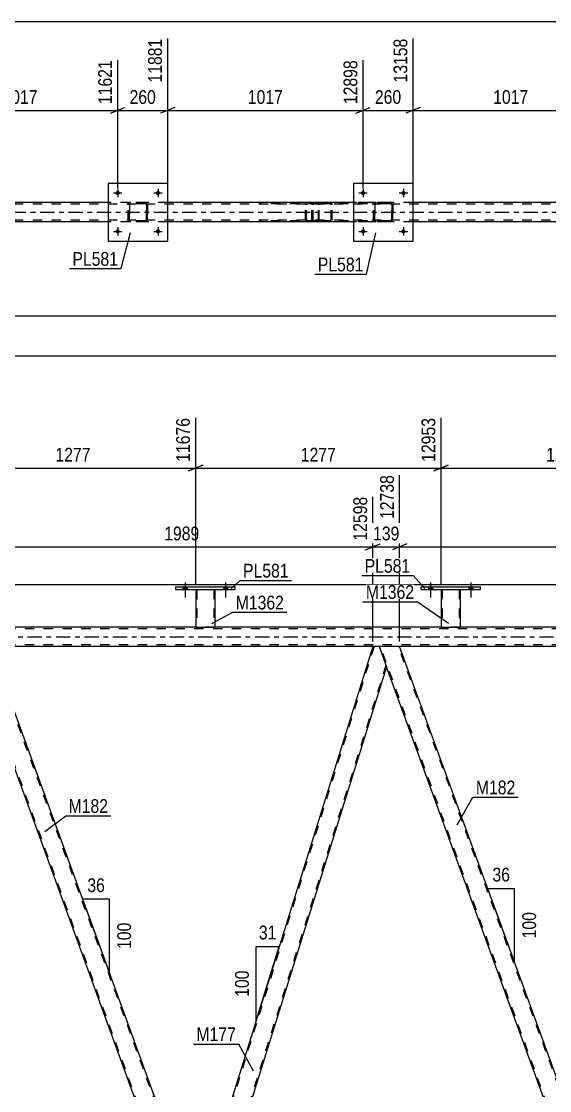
# Model space of a CAD drawing. Header units: millimetres. Extents: x 0 to 1775, y 0 to 560.
# Drawn here: x 1484.5 to 1594.5, y 332.3 to 555 of the extents above; entities that cross this region are included whole.
import ezdxf

# ---------------------------------------------------------------- set-up
doc = ezdxf.new("R2010")
doc.units = ezdxf.units.MM
doc.linetypes.add('DXK_LINE_DOT2', pattern=[3.9198, 1.9599, -1.9599])
doc.linetypes.add('DXK_LINE_DOT3', pattern=[5.9187, 2.979, -0.9799, 0.9799, -0.9799])
doc.styles.add('Arial Narrow', font='ARIALN.TTF', dxfattribs={"height": 0.2})

# ---------------------------------------------------------------- blocks, each defined once
blk = doc.blocks.new('Part-814185252-2605 - 2589')
at = {"color": 7, "linetype": 'DXK_LINE_DOT2'}
for p, q in [((1688.77, 516.96), (1085.95, 516.96)), ((1514.99, 517.28), (1502.59, 517.28)), ((1566.07, 517.28), (1553.67, 517.28)), ((1688.77, 513.6), (1085.95, 513.6)), ((1514.99, 513.28), (1502.59, 513.28)), ((1566.07, 513.28), (1553.67, 513.28))]:
    blk.add_line(p, q, dxfattribs=at)
at = {"color": 2, "linetype": 'Continuous'}
for p, q in [((1502.59, 517.28), (1463.91, 517.28)), ((1553.67, 517.28), (1514.99, 517.28)), ((1604.75, 517.28), (1566.07, 517.28)), ((1502.59, 513.28), (1463.91, 513.28)), ((1553.67, 513.28), (1514.99, 513.28)), ((1604.75, 513.28), (1566.07, 513.28))]:
    blk.add_line(p, q, dxfattribs=at)
at = {"color": 7, "linetype": 'DXK_LINE_DOT3'}
blk.add_line((1085.95, 515.28), (1688.77, 515.28), dxfattribs=at)
blk = doc.blocks.new('Part-814185252-2632 - 2589')
at = {"color": 7, "linetype": 'DXK_LINE_DOT2'}
for p, q in [((1545.02, 516.94), (1544.99, 516.8)), ((1544.99, 513.76), (1544.99, 516.8)), ((1545.03, 516.99), (1545.02, 516.94)), ((1545.25, 516.8), (1545.27, 516.9)), ((1545.25, 513.76), (1545.25, 516.8)), ((1545.27, 516.9), (1545.32, 516.97)), ((1545.5, 517.28), (1545.31, 517.25)), ((1545.32, 516.97), (1545.4, 517.03)), ((1545.4, 517.03), (1545.5, 517.04)), ((1560.49, 517.28), (1545.5, 517.28)), ((1560.49, 517.04), (1545.5, 517.04)), ((1548.93, 517.25), (1548.74, 517.28)), ((1548.74, 517.04), (1548.83, 517.03)), ((1548.83, 517.03), (1548.92, 516.97)), ((1548.92, 516.97), (1548.97, 516.9)), ((1548.97, 516.9), (1548.99, 516.8)), ((1548.99, 513.76), (1548.99, 516.8)), ((1549.22, 516.94), (1549.21, 516.99)), ((1549.25, 516.8), (1549.22, 516.94)), ((1549.25, 513.76), (1549.25, 516.8)), ((1544.99, 513.76), (1545.01, 513.7)), ((1545.01, 513.7), (1545.03, 513.58)), ((1545.26, 513.7), (1545.25, 513.76)), ((1545.27, 513.67), (1545.26, 513.7)), ((1545.32, 513.59), (1545.27, 513.67)), ((1545.31, 513.32), (1545.5, 513.28)), ((1545.4, 513.54), (1545.32, 513.59)), ((1545.5, 513.52), (1545.4, 513.54)), ((1560.49, 513.52), (1545.5, 513.52)), ((1560.49, 513.28), (1545.5, 513.28)), ((1548.83, 513.54), (1548.74, 513.52)), ((1548.74, 513.28), (1548.93, 513.32)), ((1548.92, 513.59), (1548.83, 513.54)), ((1548.97, 513.67), (1548.92, 513.59)), ((1548.97, 513.67), (1548.98, 513.7)), ((1548.98, 513.7), (1548.99, 513.76)), ((1549.21, 513.58), (1549.23, 513.7)), ((1549.23, 513.7), (1549.25, 513.76))]:
    blk.add_line(p, q, dxfattribs=at)
for centre, start, end in [((1545.48, 516.78), 110.7583, 155.68), ((1548.76, 516.78), 24.32, 69.2417), ((1545.48, 513.79), 204.32, 249.2417)]:
    blk.add_arc(centre, 0.496, start, end, dxfattribs=at)
blk = doc.blocks.new('Part-814185252-2664 - 2589')
at = {"color": 2, "linetype": 'Continuous'}
for p, q in [((1566.07, 521.28), (1553.67, 521.28)), ((1553.67, 521.28), (1553.67, 509.28)), ((1566.07, 509.28), (1566.07, 521.28)), ((1553.67, 509.28), (1566.07, 509.28))]:
    blk.add_line(p, q, dxfattribs=at)
blk = doc.blocks.new('Bolt-814185252-2818 - 2589')
at = {"linetype": 'Continuous'}
for points in [[(1505.03, 511.29, -1), (1504.15, 511.29, -1)], [(1513.43, 511.29, -1), (1512.55, 511.29, -1)]]:
    blk.add_hatch(color=1, dxfattribs=at).paths.add_polyline_path(points)
at = {"color": 1, "linetype": 'Continuous'}
for p, q in [((1503.71, 511.29), (1505.47, 511.29)), ((1504.59, 512.17), (1504.59, 510.41)), ((1512.11, 511.29), (1513.87, 511.29)), ((1512.99, 512.17), (1512.99, 510.41))]:
    blk.add_line(p, q, dxfattribs=at)
blk = doc.blocks.new('Part-814185252-2665 - 2589')
at = {"color": 7, "linetype": 'DXK_LINE_DOT2'}
for p, q in [((1557.87, 516.8), (1557.91, 516.99)), ((1557.91, 516.99), (1557.87, 516.8)), ((1557.87, 513.76), (1557.87, 516.8)), ((1557.87, 516.8), (1557.87, 516.8)), ((1557.87, 513.76), (1557.87, 516.8)), ((1558.11, 516.8), (1558.13, 516.9)), ((1558.13, 516.9), (1558.11, 516.8)), ((1558.11, 513.76), (1558.11, 516.8)), ((1558.11, 516.8), (1558.11, 516.8)), ((1558.11, 516.8), (1558.11, 513.76)), ((1558.13, 516.9), (1558.18, 516.97)), ((1558.18, 516.97), (1558.13, 516.9)), ((1558.17, 517.25), (1558.35, 517.28)), ((1558.35, 517.28), (1558.17, 517.25)), ((1558.18, 516.97), (1558.26, 517.03)), ((1558.35, 517.04), (1558.26, 517.03)), ((1561.39, 517.28), (1558.35, 517.28)), ((1561.39, 517.04), (1558.35, 517.04)), ((1561.39, 517.28), (1561.57, 517.25)), ((1561.57, 517.25), (1561.39, 517.28)), ((1561.48, 517.03), (1561.39, 517.04)), ((1561.56, 516.97), (1561.48, 517.03)), ((1561.56, 516.97), (1561.61, 516.9)), ((1561.61, 516.9), (1561.56, 516.97)), ((1561.61, 516.9), (1561.63, 516.8)), ((1561.63, 516.8), (1561.61, 516.9)), ((1561.63, 513.76), (1561.63, 516.8)), ((1561.63, 516.8), (1561.63, 516.8)), ((1561.63, 516.8), (1561.63, 513.76)), ((1561.83, 516.99), (1561.87, 516.8)), ((1561.87, 516.8), (1561.83, 516.99)), ((1561.87, 513.76), (1561.87, 516.8)), ((1561.87, 516.8), (1561.87, 516.8)), ((1561.87, 516.8), (1561.87, 513.76)), ((1557.87, 513.76), (1557.87, 513.76)), ((1557.91, 513.58), (1557.87, 513.76)), ((1557.87, 513.76), (1557.91, 513.58)), ((1558.11, 513.76), (1558.11, 513.76)), ((1558.13, 513.67), (1558.11, 513.76)), ((1558.11, 513.76), (1558.13, 513.67)), ((1558.18, 513.59), (1558.13, 513.67)), ((1558.13, 513.67), (1558.18, 513.59)), ((1558.35, 513.28), (1558.17, 513.32)), ((1558.17, 513.32), (1558.35, 513.28)), ((1558.26, 513.54), (1558.18, 513.59)), ((1558.35, 513.52), (1558.26, 513.54)), ((1561.39, 513.52), (1558.35, 513.52)), ((1561.39, 513.28), (1558.35, 513.28)), ((1561.48, 513.54), (1561.39, 513.52)), ((1561.57, 513.32), (1561.39, 513.28)), ((1561.39, 513.28), (1561.57, 513.32)), ((1561.56, 513.59), (1561.48, 513.54)), ((1561.61, 513.67), (1561.56, 513.59)), ((1561.56, 513.59), (1561.61, 513.67)), ((1561.63, 513.76), (1561.61, 513.67)), ((1561.61, 513.67), (1561.63, 513.76)), ((1561.63, 513.76), (1561.63, 513.76)), ((1561.87, 513.76), (1561.83, 513.58)), ((1561.83, 513.58), (1561.87, 513.76)), ((1561.87, 513.76), (1561.87, 513.76))]:
    blk.add_line(p, q, dxfattribs=at)
at = {"color": 7, "linetype": 'DXK_LINE_DOT3'}
blk.add_line((1559.87, 515.28), (1559.87, 515.28), dxfattribs=at)
at = {"color": 7, "linetype": 'DXK_LINE_DOT2'}
for centre, start, end in [((1558.35, 516.8), 112.5, 157.5), ((1558.35, 516.8), 112.5, 157.5), ((1561.39, 516.8), 22.5, 67.5), ((1561.39, 516.8), 22.5, 67.5), ((1558.35, 513.76), 202.5, 247.5), ((1558.35, 513.76), 202.5, 247.5), ((1561.39, 513.76), 292.5, 337.5), ((1561.39, 513.76), 292.5, 337.5)]:
    blk.add_arc(centre, 0.48, start, end, dxfattribs=at)
blk = doc.blocks.new('Part-814185252-2670 - 2589')
at = {"color": 2, "linetype": 'Continuous'}
for p, q in [((1514.99, 521.28), (1502.59, 521.28)), ((1502.59, 521.28), (1502.59, 509.28)), ((1514.99, 509.28), (1514.99, 521.28)), ((1502.59, 509.28), (1514.99, 509.28))]:
    blk.add_line(p, q, dxfattribs=at)
blk = doc.blocks.new('Part-814185252-2671 - 2589')
at = {"color": 7, "linetype": 'DXK_LINE_DOT2'}
for p, q in [((1506.79, 516.8), (1506.83, 516.99)), ((1506.83, 516.99), (1506.79, 516.8)), ((1506.79, 513.76), (1506.79, 516.8)), ((1506.79, 516.8), (1506.79, 516.8)), ((1506.79, 513.76), (1506.79, 516.8)), ((1507.03, 516.8), (1507.05, 516.9)), ((1507.05, 516.9), (1507.03, 516.8)), ((1507.03, 513.76), (1507.03, 516.8)), ((1507.03, 516.8), (1507.03, 516.8)), ((1507.03, 516.8), (1507.03, 513.76)), ((1507.05, 516.9), (1507.1, 516.97)), ((1507.1, 516.97), (1507.05, 516.9)), ((1507.09, 517.25), (1507.27, 517.28)), ((1507.27, 517.28), (1507.09, 517.25)), ((1507.1, 516.97), (1507.18, 517.03)), ((1507.27, 517.04), (1507.18, 517.03)), ((1510.31, 517.28), (1507.27, 517.28)), ((1510.31, 517.04), (1507.27, 517.04)), ((1510.31, 517.28), (1510.49, 517.25)), ((1510.49, 517.25), (1510.31, 517.28)), ((1510.4, 517.03), (1510.31, 517.04)), ((1510.48, 516.97), (1510.4, 517.03)), ((1510.48, 516.97), (1510.53, 516.9)), ((1510.53, 516.9), (1510.48, 516.97)), ((1510.53, 516.9), (1510.55, 516.8)), ((1510.55, 516.8), (1510.53, 516.9)), ((1510.55, 513.76), (1510.55, 516.8)), ((1510.55, 516.8), (1510.55, 516.8)), ((1510.55, 516.8), (1510.55, 513.76)), ((1510.75, 516.99), (1510.79, 516.8)), ((1510.79, 516.8), (1510.75, 516.99)), ((1510.79, 513.76), (1510.79, 516.8)), ((1510.79, 516.8), (1510.79, 516.8)), ((1510.79, 516.8), (1510.79, 513.76)), ((1506.79, 513.76), (1506.79, 513.76)), ((1506.83, 513.58), (1506.79, 513.76)), ((1506.79, 513.76), (1506.83, 513.58)), ((1507.03, 513.76), (1507.03, 513.76)), ((1507.05, 513.67), (1507.03, 513.76)), ((1507.03, 513.76), (1507.05, 513.67)), ((1507.1, 513.59), (1507.05, 513.67)), ((1507.05, 513.67), (1507.1, 513.59)), ((1507.27, 513.28), (1507.09, 513.32)), ((1507.09, 513.32), (1507.27, 513.28)), ((1507.18, 513.54), (1507.1, 513.59)), ((1507.27, 513.52), (1507.18, 513.54)), ((1510.31, 513.52), (1507.27, 513.52)), ((1510.31, 513.28), (1507.27, 513.28)), ((1510.4, 513.54), (1510.31, 513.52)), ((1510.49, 513.32), (1510.31, 513.28)), ((1510.31, 513.28), (1510.49, 513.32)), ((1510.48, 513.59), (1510.4, 513.54)), ((1510.53, 513.67), (1510.48, 513.59)), ((1510.48, 513.59), (1510.53, 513.67)), ((1510.55, 513.76), (1510.53, 513.67)), ((1510.53, 513.67), (1510.55, 513.76)), ((1510.55, 513.76), (1510.55, 513.76)), ((1510.79, 513.76), (1510.75, 513.58)), ((1510.75, 513.58), (1510.79, 513.76)), ((1510.79, 513.76), (1510.79, 513.76))]:
    blk.add_line(p, q, dxfattribs=at)
at = {"color": 7, "linetype": 'DXK_LINE_DOT3'}
blk.add_line((1508.79, 515.28), (1508.79, 515.28), dxfattribs=at)
at = {"color": 7, "linetype": 'DXK_LINE_DOT2'}
for centre, start, end in [((1507.27, 516.8), 112.5, 157.5), ((1507.27, 516.8), 112.5, 157.5), ((1510.31, 516.8), 22.5, 67.5), ((1510.31, 516.8), 22.5, 67.5), ((1507.27, 513.76), 202.5, 247.5), ((1507.27, 513.76), 202.5, 247.5), ((1510.31, 513.76), 292.5, 337.5), ((1510.31, 513.76), 292.5, 337.5)]:
    blk.add_arc(centre, 0.48, start, end, dxfattribs=at)
blk = doc.blocks.new('Part-814185252-2682 - 2589')
at = {"color": 7, "linetype": 'DXK_LINE_DOT2'}
for p, q in [((1546.27, 517.28), (1534.11, 517.28)), ((1546.27, 517.04), (1534.11, 517.04)), ((1543.7, 516.94), (1543.67, 516.8)), ((1543.67, 513.76), (1543.67, 516.8)), ((1543.71, 516.99), (1543.7, 516.94)), ((1543.92, 516.8), (1543.94, 516.9)), ((1543.92, 513.76), (1543.92, 516.8)), ((1543.94, 516.9), (1544, 516.97)), ((1544.18, 517.28), (1543.98, 517.25)), ((1544, 516.97), (1544.08, 517.03)), ((1544.08, 517.03), (1544.18, 517.04)), ((1544.99, 517.04), (1544.99, 517.28)), ((1546.37, 517.25), (1546.27, 517.28)), ((1546.27, 517.04), (1546.32, 517.03)), ((1546.32, 517.03), (1546.36, 516.97)), ((1546.36, 516.97), (1546.39, 516.9)), ((1546.46, 517.14), (1546.37, 517.25)), ((1546.39, 516.9), (1546.4, 516.8)), ((1546.4, 513.76), (1546.4, 516.8)), ((1546.52, 516.99), (1546.46, 517.14)), ((1546.54, 516.8), (1546.52, 516.99)), ((1546.54, 513.76), (1546.54, 516.8)), ((1546.27, 513.52), (1534.11, 513.52)), ((1546.27, 513.28), (1534.11, 513.28)), ((1543.67, 513.76), (1543.69, 513.7)), ((1543.69, 513.7), (1543.71, 513.58)), ((1543.94, 513.7), (1543.92, 513.76)), ((1543.94, 513.67), (1543.94, 513.7)), ((1544, 513.59), (1543.94, 513.67)), ((1543.98, 513.32), (1544.18, 513.28)), ((1544.08, 513.54), (1544, 513.59)), ((1544.18, 513.52), (1544.08, 513.54)), ((1544.99, 513.28), (1544.99, 513.52)), ((1546.32, 513.54), (1546.27, 513.52)), ((1546.27, 513.28), (1546.37, 513.32)), ((1546.36, 513.59), (1546.32, 513.54)), ((1546.39, 513.67), (1546.36, 513.59)), ((1546.37, 513.32), (1546.46, 513.43)), ((1546.4, 513.76), (1546.39, 513.67)), ((1546.46, 513.43), (1546.52, 513.58)), ((1546.52, 513.58), (1546.54, 513.76))]:
    blk.add_line(p, q, dxfattribs=at)
for centre, start, end in [((1544.16, 516.79), 111.195, 156.1515), ((1544.16, 513.78), 203.8485, 248.805)]:
    blk.add_arc(centre, 0.492, start, end, dxfattribs=at)
blk = doc.blocks.new('Bolt-814185252-2815 - 2589')
at = {"linetype": 'Continuous'}
for points in [[(1556.11, 519.29, -1), (1555.23, 519.29, -1)], [(1564.51, 519.29, -1), (1563.63, 519.29, -1)]]:
    blk.add_hatch(color=1, dxfattribs=at).paths.add_polyline_path(points)
at = {"color": 1, "linetype": 'Continuous'}
for p, q in [((1554.79, 519.29), (1556.55, 519.29)), ((1555.67, 520.17), (1555.67, 518.41)), ((1563.19, 519.29), (1564.95, 519.29)), ((1564.07, 520.17), (1564.07, 518.41))]:
    blk.add_line(p, q, dxfattribs=at)
blk = doc.blocks.new('Bolt-814185252-2816 - 2589')
at = {"linetype": 'Continuous'}
for points in [[(1556.11, 511.29, -1), (1555.23, 511.29, -1)], [(1564.51, 511.29, -1), (1563.63, 511.29, -1)]]:
    blk.add_hatch(color=1, dxfattribs=at).paths.add_polyline_path(points)
at = {"color": 1, "linetype": 'Continuous'}
for p, q in [((1554.79, 511.29), (1556.55, 511.29)), ((1555.67, 512.17), (1555.67, 510.41)), ((1563.19, 511.29), (1564.95, 511.29)), ((1564.07, 512.17), (1564.07, 510.41))]:
    blk.add_line(p, q, dxfattribs=at)
blk = doc.blocks.new('Bolt-814185252-2817 - 2589')
at = {"linetype": 'Continuous'}
for points in [[(1505.03, 519.29, -1), (1504.15, 519.29, -1)], [(1513.43, 519.29, -1), (1512.55, 519.29, -1)]]:
    blk.add_hatch(color=1, dxfattribs=at).paths.add_polyline_path(points)
at = {"color": 1, "linetype": 'Continuous'}
for p, q in [((1503.71, 519.29), (1505.47, 519.29)), ((1504.59, 520.17), (1504.59, 518.41)), ((1512.11, 519.29), (1513.87, 519.29)), ((1512.99, 520.17), (1512.99, 518.41))]:
    blk.add_line(p, q, dxfattribs=at)
blk = doc.blocks.new('Part-814185252-3655 - 3585')
at = {"color": 2, "linetype": 'Continuous'}
for p, q in [((1516.62, 437.14), (1516.62, 436.66)), ((1529.02, 437.14), (1516.62, 437.14)), ((1516.62, 436.66), (1529.02, 436.66)), ((1529.02, 436.66), (1529.02, 437.14))]:
    blk.add_line(p, q, dxfattribs=at)
blk = doc.blocks.new('Part-814185252-3720 - 3585')
at = {"color": 2, "linetype": 'Continuous'}
for p, q in [((1520.82, 436.66), (1520.82, 428.82)), ((1524.82, 436.66), (1524.82, 428.82)), ((1520.82, 428.82), (1524.82, 428.82))]:
    blk.add_line(p, q, dxfattribs=at)
at = {"color": 7, "linetype": 'DXK_LINE_DOT2'}
for p, q in [((1520.82, 436.66), (1524.82, 436.66)), ((1520.82, 436.66), (1520.82, 436.66)), ((1520.82, 436.66), (1520.82, 436.66)), ((1521.06, 436.66), (1521.06, 428.82)), ((1524.58, 436.66), (1524.58, 428.82)), ((1524.82, 436.66), (1524.82, 436.66)), ((1524.82, 436.66), (1524.82, 436.66)), ((1524.52, 428.82), (1524.56, 428.82)), ((1524.52, 428.82), (1524.56, 428.82)), ((1524.56, 428.82), (1524.58, 428.82)), ((1524.56, 428.82), (1524.58, 428.82))]:
    blk.add_line(p, q, dxfattribs=at)
blk = doc.blocks.new('Part-814185252-3660 - 3585')
at = {"color": 2, "linetype": 'Continuous'}
for p, q in [((1571.9, 436.66), (1571.9, 428.82)), ((1575.9, 436.66), (1575.9, 428.82)), ((1571.9, 428.82), (1575.9, 428.82))]:
    blk.add_line(p, q, dxfattribs=at)
at = {"color": 7, "linetype": 'DXK_LINE_DOT2'}
for p, q in [((1571.9, 436.66), (1575.9, 436.66)), ((1571.9, 436.66), (1571.9, 436.66)), ((1571.9, 436.66), (1571.9, 436.66)), ((1572.14, 436.66), (1572.14, 428.82)), ((1575.66, 436.66), (1575.66, 428.82)), ((1575.9, 436.66), (1575.9, 436.66)), ((1575.9, 436.66), (1575.9, 436.66)), ((1575.6, 428.82), (1575.64, 428.82)), ((1575.6, 428.82), (1575.64, 428.82)), ((1575.64, 428.82), (1575.66, 428.82)), ((1575.64, 428.82), (1575.66, 428.82))]:
    blk.add_line(p, q, dxfattribs=at)
blk = doc.blocks.new('Part-814185252-3665 - 3585')
at = {"color": 2, "linetype": 'Continuous'}
for p, q in [((1567.7, 437.14), (1567.7, 436.66)), ((1580.1, 437.14), (1567.7, 437.14)), ((1567.7, 436.66), (1580.1, 436.66)), ((1580.1, 436.66), (1580.1, 437.14))]:
    blk.add_line(p, q, dxfattribs=at)
blk = doc.blocks.new('Bolt-814185252-3605 - 3585')
at = {"linetype": 'Continuous'}
for points in [[(1518.18, 436.66), (1519.06, 436.66), (1519.06, 437.14), (1518.18, 437.14)], [(1526.58, 436.66), (1527.46, 436.66), (1527.46, 437.14), (1526.58, 437.14)]]:
    blk.add_hatch(color=1, dxfattribs=at).paths.add_polyline_path(points)
at = {"color": 1, "linetype": 'Continuous'}
for p, q in [((1518.18, 437.14), (1518.18, 436.66)), ((1518.62, 438.14), (1518.62, 435.02)), ((1519.06, 437.14), (1519.06, 436.66)), ((1526.58, 437.14), (1526.58, 436.66)), ((1527.02, 438.14), (1527.02, 435.02)), ((1527.46, 437.14), (1527.46, 436.66))]:
    blk.add_line(p, q, dxfattribs=at)
blk = doc.blocks.new('Bolt-814185252-3606 - 3585')
at = {"linetype": 'Continuous'}
for points in [[(1518.18, 436.66), (1519.06, 436.66), (1519.06, 437.14), (1518.18, 437.14)], [(1526.58, 436.66), (1527.46, 436.66), (1527.46, 437.14), (1526.58, 437.14)]]:
    blk.add_hatch(color=1, dxfattribs=at).paths.add_polyline_path(points)
at = {"color": 1, "linetype": 'Continuous'}
for p, q in [((1518.18, 437.14), (1518.18, 436.66)), ((1518.62, 438.14), (1518.62, 435.02)), ((1519.06, 437.14), (1519.06, 436.66)), ((1526.58, 437.14), (1526.58, 436.66)), ((1527.02, 438.14), (1527.02, 435.02)), ((1527.46, 437.14), (1527.46, 436.66))]:
    blk.add_line(p, q, dxfattribs=at)
blk = doc.blocks.new('Bolt-814185252-3607 - 3585')
at = {"linetype": 'Continuous'}
for points in [[(1569.26, 436.66), (1570.14, 436.66), (1570.14, 437.14), (1569.26, 437.14)], [(1577.66, 436.66), (1578.54, 436.66), (1578.54, 437.14), (1577.66, 437.14)]]:
    blk.add_hatch(color=1, dxfattribs=at).paths.add_polyline_path(points)
at = {"color": 1, "linetype": 'Continuous'}
for p, q in [((1569.26, 437.14), (1569.26, 436.66)), ((1569.7, 438.14), (1569.7, 435.02)), ((1570.14, 437.14), (1570.14, 436.66)), ((1577.66, 437.14), (1577.66, 436.66)), ((1578.1, 438.14), (1578.1, 435.02)), ((1578.54, 437.14), (1578.54, 436.66))]:
    blk.add_line(p, q, dxfattribs=at)
blk = doc.blocks.new('Bolt-814185252-3608 - 3585')
at = {"linetype": 'Continuous'}
for points in [[(1569.26, 436.66), (1570.14, 436.66), (1570.14, 437.14), (1569.26, 437.14)], [(1577.66, 436.66), (1578.54, 436.66), (1578.54, 437.14), (1577.66, 437.14)]]:
    blk.add_hatch(color=1, dxfattribs=at).paths.add_polyline_path(points)
at = {"color": 1, "linetype": 'Continuous'}
for p, q in [((1569.26, 437.14), (1569.26, 436.66)), ((1569.7, 438.14), (1569.7, 435.02)), ((1570.14, 437.14), (1570.14, 436.66)), ((1577.66, 437.14), (1577.66, 436.66)), ((1578.1, 438.14), (1578.1, 435.02)), ((1578.54, 437.14), (1578.54, 436.66))]:
    blk.add_line(p, q, dxfattribs=at)
blk = doc.blocks.new('Part-814185252-3785 - 3585')
at = {"color": 2, "linetype": 'Continuous'}
for p, q in [((1563.28, 424.82), (1559.02, 424.82)), ((1605.64, 308.42), (1563.28, 424.82)), ((1601.39, 308.42), (1560.57, 420.57))]:
    blk.add_line(p, q, dxfattribs=at)
at = {"color": 7, "linetype": 'DXK_LINE_DOT2'}
for p, q in [((1559.02, 424.82), (1560.57, 420.57)), ((1603.4, 303.6), (1559.27, 424.82)), ((1607.14, 303.6), (1563.02, 424.82)), ((1603.14, 303.6), (1601.39, 308.42)), ((1607.4, 303.6), (1605.64, 308.42)), ((1607.4, 303.6), (1603.14, 303.6))]:
    blk.add_line(p, q, dxfattribs=at)
blk = doc.blocks.new('Part-814185252-3811 - 3585')
at = {"color": 2, "linetype": 'Continuous'}
for p, q in [((1557.7, 424.82), (1521, 307.07)), ((1559.02, 424.82), (1557.7, 424.82)), ((1559.02, 424.82), (1560.57, 420.57)), ((1560.57, 420.57), (1524.11, 303.6)), ((1522.26, 303.6), (1521, 307.07))]:
    blk.add_line(p, q, dxfattribs=at)
at = {"color": 7, "linetype": 'DXK_LINE_DOT2'}
for p, q in [((1557.95, 424.82), (1521.13, 306.7)), ((1560.43, 420.94), (1523.86, 303.6)), ((1524.11, 303.6), (1522.26, 303.6))]:
    blk.add_line(p, q, dxfattribs=at)
blk = doc.blocks.new('Part-814185252-3870 - 3585')
at = {"color": 2, "linetype": 'Continuous'}
for p, q in [((1478.14, 424.82), (1473.88, 424.82)), ((1521, 307.07), (1478.14, 424.82)), ((1518.01, 303.6), (1475.43, 420.57))]:
    blk.add_line(p, q, dxfattribs=at)
at = {"color": 7, "linetype": 'DXK_LINE_DOT2'}
for p, q in [((1473.88, 424.82), (1475.43, 420.57)), ((1518.26, 303.6), (1474.14, 424.82)), ((1522.01, 303.6), (1477.89, 424.82)), ((1522.26, 303.6), (1521, 307.07)), ((1518.01, 303.6), (1522.26, 303.6))]:
    blk.add_line(p, q, dxfattribs=at)
blk = doc.blocks.new('Part-814185252-3881 - 3585')
at = {"color": 7, "linetype": 'DXK_LINE_DOT2'}
for p, q in [((1702.79, 428.5), (1053.76, 428.5)), ((1524.82, 428.82), (1520.82, 428.82)), ((1575.9, 428.82), (1571.9, 428.82)), ((1702.79, 425.14), (1053.76, 425.14)), ((1563.28, 424.82), (1557.7, 424.82))]:
    blk.add_line(p, q, dxfattribs=at)
at = {"color": 2, "linetype": 'Continuous'}
for p, q in [((1520.82, 428.82), (1473.74, 428.82)), ((1571.9, 428.82), (1524.82, 428.82)), ((1622.98, 428.82), (1575.9, 428.82)), ((1557.7, 424.82), (1478.14, 424.82)), ((1642.84, 424.82), (1563.28, 424.82))]:
    blk.add_line(p, q, dxfattribs=at)
at = {"color": 7, "linetype": 'DXK_LINE_DOT3'}
blk.add_line((1053.76, 426.82), (1702.79, 426.82), dxfattribs=at)
blk = doc.blocks.new('StraightDimension-814185252-2989 - 2589')
at = {"color": 7, "linetype": 'Continuous'}
blk.add_line((1061.67, 555.04), (1688.77, 555.04), dxfattribs=at)
blk = doc.blocks.new('StraightDimension-814185252-8377 - 2589')
at = {"color": 7, "linetype": 'Continuous'}
for p, q in [((1463.91, 518.28), (1463.91, 551.44)), ((1504.59, 520.29), (1504.59, 546.94)), ((1465.41, 537.1), (1462.41, 535.9)), ((1503.09, 535.9), (1506.09, 537.1)), ((1463.91, 536.5), (1504.59, 536.5))]:
    blk.add_line(p, q, dxfattribs=at)
at = {"color": 0, "linetype": 'Continuous'}
blk.add_wipeout([(1503.99, 547.54), (1499.79, 547.54), (1499.79, 537.2), (1503.99, 537.2)], dxfattribs=at)
at = {"color": 0}
blk.add_wipeout([(1488.51, 537.25), (1488.51, 541.45), (1479.99, 541.45), (1479.99, 537.25)], dxfattribs=at)
at = {"color": 3, "linetype": 'Continuous', "style": 'Arial Narrow'}
blk.add_text('11621', height=2.863, rotation=90.0002, dxfattribs=at).set_placement((1503.39, 537.8))
at = {"color": 3, "style": 'Arial Narrow'}
blk.add_text('1017', height=2.863, dxfattribs=at).set_placement((1480.59, 537.85))
blk = doc.blocks.new('StraightDimension-814185252-8375 - 2589')
at = {"color": 7, "linetype": 'Continuous'}
for p, q in [((1514.99, 518.28), (1514.99, 551.44)), ((1555.67, 520.29), (1555.67, 546.94)), ((1516.49, 537.1), (1513.49, 535.9)), ((1554.17, 535.9), (1557.17, 537.1)), ((1514.99, 536.5), (1555.67, 536.5))]:
    blk.add_line(p, q, dxfattribs=at)
at = {"color": 0, "linetype": 'Continuous'}
blk.add_wipeout([(1555.07, 547.54), (1550.87, 547.54), (1550.87, 537.2), (1555.07, 537.2)], dxfattribs=at)
at = {"color": 0}
blk.add_wipeout([(1539.59, 537.25), (1539.59, 541.45), (1531.07, 541.45), (1531.07, 537.25)], dxfattribs=at)
at = {"color": 3, "linetype": 'Continuous', "style": 'Arial Narrow'}
blk.add_text('12898', height=2.863, rotation=90.0002, dxfattribs=at).set_placement((1554.47, 537.8))
at = {"color": 3, "style": 'Arial Narrow'}
blk.add_text('1017', height=2.863, dxfattribs=at).set_placement((1531.67, 537.85))
blk = doc.blocks.new('StraightDimension-814185252-3000 - 2589')
at = {"color": 7, "linetype": 'Continuous'}
blk.add_line((1123.29, 493.68), (1688.77, 493.68), dxfattribs=at)
blk = doc.blocks.new('StraightDimension-814185252-8373 - 2589')
at = {"color": 7, "linetype": 'Continuous'}
for p, q in [((1566.07, 518.28), (1566.07, 551.44)), ((1606.75, 520.29), (1606.75, 546.94)), ((1567.57, 537.1), (1564.57, 535.9)), ((1605.25, 535.9), (1608.25, 537.1)), ((1566.07, 536.5), (1606.75, 536.5))]:
    blk.add_line(p, q, dxfattribs=at)
at = {"color": 0, "linetype": 'Continuous'}
blk.add_wipeout([(1606.15, 547.54), (1601.95, 547.54), (1601.95, 537.2), (1606.15, 537.2)], dxfattribs=at)
at = {"color": 0}
blk.add_wipeout([(1590.67, 537.25), (1590.67, 541.45), (1582.15, 541.45), (1582.15, 537.25)], dxfattribs=at)
at = {"color": 3, "linetype": 'Continuous', "style": 'Arial Narrow'}
blk.add_text('14175', height=2.863, rotation=90.0002, dxfattribs=at).set_placement((1605.55, 537.8))
at = {"color": 3, "style": 'Arial Narrow'}
blk.add_text('1017', height=2.863, dxfattribs=at).set_placement((1582.75, 537.85))
blk = doc.blocks.new('StraightDimension-814185252-8374 - 2589')
at = {"color": 7, "linetype": 'Continuous'}
for p, q in [((1566.07, 518.28), (1566.07, 551.44)), ((1555.67, 520.29), (1555.67, 546.94)), ((1554.17, 535.9), (1557.17, 537.1)), ((1567.57, 537.1), (1564.57, 535.9)), ((1555.67, 536.5), (1566.07, 536.5))]:
    blk.add_line(p, q, dxfattribs=at)
at = {"color": 0}
blk.add_wipeout([(1564.21, 537.25), (1564.21, 541.45), (1557.53, 541.45), (1557.53, 537.25)], dxfattribs=at)
at = {"color": 0, "linetype": 'Continuous'}
blk.add_wipeout([(1565.47, 552.04), (1561.27, 552.04), (1561.27, 541.7), (1565.47, 541.7)], dxfattribs=at)
at = {"color": 3, "linetype": 'Continuous', "style": 'Arial Narrow'}
blk.add_text('13158', height=2.863, rotation=90.0002, dxfattribs=at).set_placement((1564.87, 542.3))
at = {"color": 3, "style": 'Arial Narrow'}
blk.add_text('260', height=2.863, dxfattribs=at).set_placement((1558.13, 537.85))
blk = doc.blocks.new('StraightDimension-814185252-8376 - 2589')
at = {"color": 7, "linetype": 'Continuous'}
for p, q in [((1514.99, 518.28), (1514.99, 551.44)), ((1504.59, 520.29), (1504.59, 546.94)), ((1503.09, 535.9), (1506.09, 537.1)), ((1516.49, 537.1), (1513.49, 535.9)), ((1504.59, 536.5), (1514.99, 536.5))]:
    blk.add_line(p, q, dxfattribs=at)
at = {"color": 0}
blk.add_wipeout([(1513.13, 537.25), (1513.13, 541.45), (1506.45, 541.45), (1506.45, 537.25)], dxfattribs=at)
at = {"color": 0, "linetype": 'Continuous'}
blk.add_wipeout([(1514.39, 552.04), (1510.19, 552.04), (1510.19, 541.7), (1514.39, 541.7)], dxfattribs=at)
at = {"color": 3, "linetype": 'Continuous', "style": 'Arial Narrow'}
blk.add_text('11881', height=2.863, rotation=90.0002, dxfattribs=at).set_placement((1513.79, 542.3))
at = {"color": 3, "style": 'Arial Narrow'}
blk.add_text('260', height=2.863, dxfattribs=at).set_placement((1507.05, 537.85))
blk = doc.blocks.new('StraightDimension-814185252-8945 - 2589')
at = {"color": 7, "linetype": 'Continuous'}
blk.add_line((1062.31, 485.39), (1688.77, 485.39), dxfattribs=at)
blk = doc.blocks.new('StraightDimension-814185252-12024 - 3585')
at = {"color": 7, "linetype": 'Continuous'}
blk.add_line((1695.04, 437.62), (1033.91, 437.62), dxfattribs=at)
blk = doc.blocks.new('AngleDimension-814185252-4180 - 3585')
at = {"color": 7, "linetype": 'Continuous'}
for p, q in [((1533.39, 362.29), (1538.21, 362.29)), ((1533.39, 346.82), (1538.21, 362.29)), ((1533.39, 346.82), (1533.39, 362.29)), ((1535.76, 354.43), (1538.21, 362.29))]:
    blk.add_line(p, q, dxfattribs=at)
at = {"color": 0}
for points in [[(1538.23, 363.19), (1538.23, 367.39), (1533.37, 367.39), (1533.37, 363.19)], [(1532.49, 357.9), (1528.29, 357.9), (1528.29, 351.22), (1532.49, 351.22)]]:
    blk.add_wipeout(points, dxfattribs=at)
at = {"color": 3, "style": 'Arial Narrow'}
blk.add_text('31', height=2.863, dxfattribs=at).set_placement((1533.97, 363.79))
blk.add_text('100', height=2.863, rotation=90.0002, dxfattribs=at).set_placement((1531.89, 351.82))
blk = doc.blocks.new('AngleDimension-814185252-4166 - 3585')
at = {"color": 7, "linetype": 'Continuous'}
for p, q in [((1584.54, 366.39), (1581.64, 374.35)), ((1587.18, 374.35), (1581.64, 374.35)), ((1587.18, 359.13), (1581.64, 374.35)), ((1587.18, 359.13), (1587.18, 374.35))]:
    blk.add_line(p, q, dxfattribs=at)
at = {"color": 0}
for points in [[(1586.84, 375.25), (1586.84, 379.45), (1581.99, 379.45), (1581.99, 375.25)], [(1592.28, 370.08), (1588.08, 370.08), (1588.08, 363.4), (1592.28, 363.4)]]:
    blk.add_wipeout(points, dxfattribs=at)
at = {"color": 3, "style": 'Arial Narrow'}
blk.add_text('36', height=2.863, dxfattribs=at).set_placement((1582.59, 375.85))
blk.add_text('100', height=2.863, rotation=90.0002, dxfattribs=at).set_placement((1591.68, 364))
blk = doc.blocks.new('StraightDimension-814185252-4923 - 3585')
at = {"color": 7, "linetype": 'Continuous'}
for p, q in [((1563.28, 425.82), (1563.28, 460.51)), ((1642.84, 425.82), (1642.84, 456.01)), ((1564.78, 446.17), (1561.78, 444.97)), ((1563.28, 445.57), (1642.84, 445.57)), ((1641.34, 444.97), (1644.34, 446.17))]:
    blk.add_line(p, q, dxfattribs=at)
at = {"color": 0, "linetype": 'Continuous'}
blk.add_wipeout([(1642.24, 456.61), (1638.04, 456.61), (1638.04, 446.27), (1642.24, 446.27)], dxfattribs=at)
at = {"color": 0}
blk.add_wipeout([(1607.31, 446.32), (1607.31, 450.52), (1598.8, 450.52), (1598.8, 446.32)], dxfattribs=at)
at = {"color": 3, "linetype": 'Continuous', "style": 'Arial Narrow'}
blk.add_text('14727', height=2.863, rotation=90.0002, dxfattribs=at).set_placement((1641.64, 446.87))
at = {"color": 3, "style": 'Arial Narrow'}
blk.add_text('1989', height=2.863, dxfattribs=at).set_placement((1599.4, 446.92))
blk = doc.blocks.new('AngleDimension-814185252-4194 - 3585')
at = {"color": 7, "linetype": 'Continuous'}
for p, q in [((1499.9, 365.04), (1497.32, 372.14)), ((1502.86, 372.14), (1497.32, 372.14)), ((1502.86, 356.92), (1497.32, 372.14)), ((1502.86, 356.92), (1502.86, 372.14))]:
    blk.add_line(p, q, dxfattribs=at)
at = {"color": 0}
for points in [[(1502.51, 373.04), (1502.51, 377.24), (1497.66, 377.24), (1497.66, 373.04)], [(1507.96, 367.87), (1503.76, 367.87), (1503.76, 361.19), (1507.96, 361.19)]]:
    blk.add_wipeout(points, dxfattribs=at)
at = {"color": 3, "style": 'Arial Narrow'}
blk.add_text('36', height=2.863, dxfattribs=at).set_placement((1498.26, 373.64))
blk.add_text('100', height=2.863, rotation=90.0002, dxfattribs=at).set_placement((1507.36, 361.79))
blk = doc.blocks.new('StraightDimension-814185252-4875 - 3585')
at = {"color": 7, "linetype": 'Continuous'}
for p, q in [((1478.14, 425.82), (1478.14, 460.51)), ((1557.7, 425.82), (1557.7, 456.01)), ((1479.64, 446.17), (1476.64, 444.97)), ((1478.14, 445.57), (1557.7, 445.57)), ((1556.2, 444.97), (1559.2, 446.17))]:
    blk.add_line(p, q, dxfattribs=at)
at = {"color": 0, "linetype": 'Continuous'}
blk.add_wipeout([(1557.1, 456.61), (1552.9, 456.61), (1552.9, 446.27), (1557.1, 446.27)], dxfattribs=at)
at = {"color": 0}
blk.add_wipeout([(1522.18, 446.32), (1522.18, 450.52), (1513.67, 450.52), (1513.67, 446.32)], dxfattribs=at)
at = {"color": 3, "linetype": 'Continuous', "style": 'Arial Narrow'}
blk.add_text('12598', height=2.863, rotation=90.0002, dxfattribs=at).set_placement((1556.5, 446.87))
at = {"color": 3, "style": 'Arial Narrow'}
blk.add_text('1989', height=2.863, dxfattribs=at).set_placement((1514.27, 446.92))
blk = doc.blocks.new('StraightDimension-814185252-4899 - 3585')
at = {"color": 7, "linetype": 'Continuous'}
for p, q in [((1563.28, 425.82), (1563.28, 460.51)), ((1557.7, 425.82), (1557.7, 456.01)), ((1556.2, 444.97), (1559.2, 446.17)), ((1557.7, 445.57), (1563.28, 445.57)), ((1564.78, 446.17), (1561.78, 444.97))]:
    blk.add_line(p, q, dxfattribs=at)
at = {"color": 0}
blk.add_wipeout([(1563.83, 446.32), (1563.83, 450.52), (1557.15, 450.52), (1557.15, 446.32)], dxfattribs=at)
at = {"color": 0, "linetype": 'Continuous'}
blk.add_wipeout([(1562.68, 461.11), (1558.48, 461.11), (1558.48, 450.77), (1562.68, 450.77)], dxfattribs=at)
at = {"color": 3, "linetype": 'Continuous', "style": 'Arial Narrow'}
blk.add_text('12738', height=2.863, rotation=90.0002, dxfattribs=at).set_placement((1562.08, 451.37))
at = {"color": 3, "style": 'Arial Narrow'}
blk.add_text('139', height=2.863, dxfattribs=at).set_placement((1557.75, 446.92))
blk = doc.blocks.new('StraightDimension-814185252-10240 - 3585')
at = {"color": 7, "linetype": 'Continuous'}
for p, q in [((1571.9, 437.66), (1571.9, 472.43)), ((1622.98, 437.66), (1622.98, 472.43)), ((1573.4, 462.58), (1570.4, 461.38)), ((1571.9, 461.98), (1622.98, 461.98)), ((1621.48, 461.38), (1624.48, 462.58))]:
    blk.add_line(p, q, dxfattribs=at)
at = {"color": 0, "linetype": 'Continuous'}
blk.add_wipeout([(1622.38, 473.03), (1618.18, 473.03), (1618.18, 462.68), (1622.38, 462.68)], dxfattribs=at)
at = {"color": 0}
blk.add_wipeout([(1601.7, 462.73), (1601.7, 466.93), (1593.18, 466.93), (1593.18, 462.73)], dxfattribs=at)
at = {"color": 3, "linetype": 'Continuous', "style": 'Arial Narrow'}
blk.add_text('14230', height=2.863, rotation=90.0002, dxfattribs=at).set_placement((1621.78, 463.28))
at = {"color": 3, "style": 'Arial Narrow'}
blk.add_text('1277', height=2.863, dxfattribs=at).set_placement((1593.78, 463.33))
blk = doc.blocks.new('StraightDimension-814185252-10241 - 3585')
at = {"color": 7, "linetype": 'Continuous'}
for p, q in [((1520.82, 437.66), (1520.82, 472.43)), ((1571.9, 437.66), (1571.9, 472.43)), ((1522.32, 462.58), (1519.32, 461.38)), ((1520.82, 461.98), (1571.9, 461.98)), ((1570.4, 461.38), (1573.4, 462.58))]:
    blk.add_line(p, q, dxfattribs=at)
at = {"color": 0, "linetype": 'Continuous'}
blk.add_wipeout([(1571.3, 473.03), (1567.1, 473.03), (1567.1, 462.68), (1571.3, 462.68)], dxfattribs=at)
at = {"color": 0}
blk.add_wipeout([(1550.61, 462.73), (1550.61, 466.93), (1542.1, 466.93), (1542.1, 462.73)], dxfattribs=at)
at = {"color": 3, "linetype": 'Continuous', "style": 'Arial Narrow'}
blk.add_text('12953', height=2.863, rotation=90.0002, dxfattribs=at).set_placement((1570.7, 463.28))
at = {"color": 3, "style": 'Arial Narrow'}
blk.add_text('1277', height=2.863, dxfattribs=at).set_placement((1542.7, 463.33))
blk = doc.blocks.new('StraightDimension-814185252-10242 - 3585')
at = {"color": 7, "linetype": 'Continuous'}
for p, q in [((1469.74, 437.66), (1469.74, 472.43)), ((1520.82, 437.66), (1520.82, 472.43)), ((1471.24, 462.58), (1468.24, 461.38)), ((1469.74, 461.98), (1520.82, 461.98)), ((1519.32, 461.38), (1522.32, 462.58))]:
    blk.add_line(p, q, dxfattribs=at)
at = {"color": 0, "linetype": 'Continuous'}
blk.add_wipeout([(1520.22, 473.03), (1516.02, 473.03), (1516.02, 462.68), (1520.22, 462.68)], dxfattribs=at)
at = {"color": 0}
blk.add_wipeout([(1499.53, 462.73), (1499.53, 466.93), (1491.02, 466.93), (1491.02, 462.73)], dxfattribs=at)
at = {"color": 3, "linetype": 'Continuous', "style": 'Arial Narrow'}
blk.add_text('11676', height=2.863, rotation=90.0002, dxfattribs=at).set_placement((1519.62, 463.28))
at = {"color": 3, "style": 'Arial Narrow'}
blk.add_text('1277', height=2.863, dxfattribs=at).set_placement((1491.62, 463.33))
blk = doc.blocks.new('Mark-814185252-2660 - 2589')
at = {"color": 0}
blk.add_wipeout([(1555.74, 502.95), (1555.74, 505.95), (1546.24, 505.95), (1546.24, 502.95)], dxfattribs=at)
blk.add_wipeout([(1555.74, 502.95), (1555.74, 505.95), (1546.24, 505.95), (1546.24, 502.95)], dxfattribs=at)
at = {"color": 30, "linetype": 'Continuous'}
for p in [(1558.27, 511), (1545.64, 502.35)]:
    blk.add_line(p, (1556.34, 502.35), dxfattribs=at)
at = {"color": 3, "style": 'Arial Narrow'}
blk.add_text('PL581', height=2.863, dxfattribs=at).set_placement((1546.24, 502.95))
blk = doc.blocks.new('Mark-814185252-2666 - 2589')
at = {"color": 0}
blk.add_wipeout([(1504.66, 504.13), (1504.66, 507.13), (1495.16, 507.13), (1495.16, 504.13)], dxfattribs=at)
blk.add_wipeout([(1504.66, 504.13), (1504.66, 507.13), (1495.16, 507.13), (1495.16, 504.13)], dxfattribs=at)
at = {"color": 30, "linetype": 'Continuous'}
for p in [(1507.19, 511), (1494.56, 503.53)]:
    blk.add_line(p, (1505.26, 503.53), dxfattribs=at)
at = {"color": 3, "style": 'Arial Narrow'}
blk.add_text('PL581', height=2.863, dxfattribs=at).set_placement((1495.16, 504.13))
blk = doc.blocks.new('Mark-814185252-3651 - 3585')
at = {"color": 0}
blk.add_wipeout([(1540.19, 439.17), (1540.19, 442.17), (1530.68, 442.17), (1530.68, 439.17)], dxfattribs=at)
blk.add_wipeout([(1540.19, 439.17), (1540.19, 442.17), (1530.68, 442.17), (1530.68, 439.17)], dxfattribs=at)
at = {"color": 30, "linetype": 'Continuous'}
for p, q in [((1528.23, 436.86), (1530.08, 438.57)), ((1530.08, 438.57), (1540.79, 438.57))]:
    blk.add_line(p, q, dxfattribs=at)
at = {"color": 3, "style": 'Arial Narrow'}
blk.add_text('PL581', height=2.863, dxfattribs=at).set_placement((1530.68, 439.17))
blk = doc.blocks.new('Mark-814185252-3716 - 3585')
at = {"color": 0}
blk.add_wipeout([(1539.2, 432.53), (1539.2, 435.53), (1529.15, 435.53), (1529.15, 432.53)], dxfattribs=at)
blk.add_wipeout([(1539.2, 432.53), (1539.2, 435.53), (1529.15, 435.53), (1529.15, 432.53)], dxfattribs=at)
at = {"color": 30, "linetype": 'Continuous'}
for p, q in [((1524.15, 429.58), (1528.55, 431.93)), ((1528.55, 431.93), (1539.8, 431.93))]:
    blk.add_line(p, q, dxfattribs=at)
at = {"color": 3, "style": 'Arial Narrow'}
blk.add_text('M1362', height=2.863, dxfattribs=at).set_placement((1529.15, 432.53))
blk = doc.blocks.new('Mark-814185252-3656 - 3585')
at = {"color": 0}
blk.add_wipeout([(1566.3, 434.72), (1566.3, 437.72), (1556.25, 437.72), (1556.25, 434.72)], dxfattribs=at)
blk.add_wipeout([(1566.3, 434.72), (1566.3, 437.72), (1556.25, 437.72), (1556.25, 434.72)], dxfattribs=at)
at = {"color": 30, "linetype": 'Continuous'}
for p in [(1555.65, 434.12), (1573.44, 429.62)]:
    blk.add_line(p, (1566.9, 434.12), dxfattribs=at)
at = {"color": 3, "style": 'Arial Narrow'}
blk.add_text('M1362', height=2.863, dxfattribs=at).set_placement((1556.25, 434.72))
blk = doc.blocks.new('Mark-814185252-3661 - 3585')
at = {"color": 0}
blk.add_wipeout([(1565.5, 440.17), (1565.5, 443.17), (1556, 443.17), (1556, 440.17)], dxfattribs=at)
blk.add_wipeout([(1565.5, 440.17), (1565.5, 443.17), (1556, 443.17), (1556, 440.17)], dxfattribs=at)
at = {"color": 30, "linetype": 'Continuous'}
for p in [(1555.4, 439.57), (1568.54, 436.88)]:
    blk.add_line(p, (1566.1, 439.57), dxfattribs=at)
at = {"color": 3, "style": 'Arial Narrow'}
blk.add_text('PL581', height=2.863, dxfattribs=at).set_placement((1556, 440.17))
blk = doc.blocks.new('Mark-814185252-3781 - 3585')
at = {"color": 0}
blk.add_wipeout([(1587.37, 394.01), (1587.37, 397.01), (1579.15, 397.01), (1579.15, 394.01)], dxfattribs=at)
blk.add_wipeout([(1587.37, 394.01), (1587.37, 397.01), (1579.15, 397.01), (1579.15, 394.01)], dxfattribs=at)
at = {"color": 30, "linetype": 'Continuous'}
for p, q in [((1575.25, 387.67), (1578.55, 393.41)), ((1578.55, 393.41), (1587.97, 393.41))]:
    blk.add_line(p, q, dxfattribs=at)
at = {"color": 3, "style": 'Arial Narrow'}
blk.add_text('M182', height=2.863, dxfattribs=at).set_placement((1579.15, 394.01))
blk = doc.blocks.new('Mark-814185252-3807 - 3585')
at = {"color": 0}
blk.add_wipeout([(1529.19, 342.59), (1529.19, 345.59), (1520.97, 345.59), (1520.97, 342.59)], dxfattribs=at)
blk.add_wipeout([(1529.19, 342.59), (1529.19, 345.59), (1520.97, 345.59), (1520.97, 342.59)], dxfattribs=at)
at = {"color": 30, "linetype": 'Continuous'}
for p in [(1520.37, 341.99), (1532.87, 336.32)]:
    blk.add_line(p, (1529.79, 341.99), dxfattribs=at)
at = {"color": 3, "style": 'Arial Narrow'}
blk.add_text('M177', height=2.863, dxfattribs=at).set_placement((1520.97, 342.59))
blk = doc.blocks.new('Mark-814185252-3866 - 3585')
at = {"color": 0}
blk.add_wipeout([(1502.59, 390.14), (1502.59, 393.14), (1494.36, 393.14), (1494.36, 390.14)], dxfattribs=at)
blk.add_wipeout([(1502.59, 390.14), (1502.59, 393.14), (1494.36, 393.14), (1494.36, 390.14)], dxfattribs=at)
at = {"color": 30, "linetype": 'Continuous'}
for p, q in [((1489.44, 386.27), (1493.76, 389.54)), ((1493.76, 389.54), (1503.19, 389.54))]:
    blk.add_line(p, q, dxfattribs=at)
at = {"color": 3, "style": 'Arial Narrow'}
blk.add_text('M182', height=2.863, dxfattribs=at).set_placement((1494.36, 390.14))

msp = doc.modelspace()

# ---------------------------------------------------------------- block references
for name in ['StraightDimension-814185252-2989 - 2589', 'Part-814185252-2670 - 2589', 'Part-814185252-2664 - 2589', 'Part-814185252-2605 - 2589', 'Bolt-814185252-2817 - 2589', 'Bolt-814185252-2815 - 2589', 'Part-814185252-2671 - 2589', 'Part-814185252-2682 - 2589', 'Part-814185252-2632 - 2589', 'Part-814185252-2665 - 2589', 'Bolt-814185252-2818 - 2589', 'Bolt-814185252-2816 - 2589', 'Part-814185252-3655 - 3585', 'Bolt-814185252-3605 - 3585', 'Bolt-814185252-3606 - 3585', 'Part-814185252-3720 - 3585', 'Part-814185252-3665 - 3585', 'Bolt-814185252-3607 - 3585', 'Bolt-814185252-3608 - 3585', 'Part-814185252-3660 - 3585', 'Part-814185252-3881 - 3585', 'Part-814185252-3870 - 3585', 'Part-814185252-3811 - 3585', 'Part-814185252-3785 - 3585']:
    msp.add_blockref(name, (0, 0))

# ---------------------------------------------------------------- next in the draw order: block references
for name in ['StraightDimension-814185252-8377 - 2589', 'StraightDimension-814185252-8375 - 2589', 'StraightDimension-814185252-8373 - 2589', 'StraightDimension-814185252-3000 - 2589', 'StraightDimension-814185252-12024 - 3585', 'Mark-814185252-3781 - 3585', 'Mark-814185252-3866 - 3585', 'AngleDimension-814185252-4166 - 3585', 'AngleDimension-814185252-4194 - 3585', 'AngleDimension-814185252-4180 - 3585', 'Mark-814185252-3807 - 3585']:
    msp.add_blockref(name, (0, 0))

# ---------------------------------------------------------------- next in the draw order: block references
for name in ['StraightDimension-814185252-8376 - 2589', 'StraightDimension-814185252-8374 - 2589', 'StraightDimension-814185252-8945 - 2589', 'StraightDimension-814185252-4875 - 3585', 'StraightDimension-814185252-4923 - 3585']:
    msp.add_blockref(name, (0, 0))

# ---------------------------------------------------------------- next in the draw order: block references
for name in ['Mark-814185252-2666 - 2589', 'Mark-814185252-2660 - 2589', 'StraightDimension-814185252-10240 - 3585', 'StraightDimension-814185252-4899 - 3585', 'Mark-814185252-3716 - 3585']:
    msp.add_blockref(name, (0, 0))

# ---------------------------------------------------------------- next in the draw order: block references
msp.add_blockref('StraightDimension-814185252-10241 - 3585', (0, 0))

# ---------------------------------------------------------------- next in the draw order: block references
for name in ['StraightDimension-814185252-10242 - 3585', 'Mark-814185252-3651 - 3585', 'Mark-814185252-3656 - 3585']:
    msp.add_blockref(name, (0, 0))

# ---------------------------------------------------------------- next in the draw order: block references
msp.add_blockref('Mark-814185252-3661 - 3585', (0, 0))

doc.saveas('drawing.dxf')
